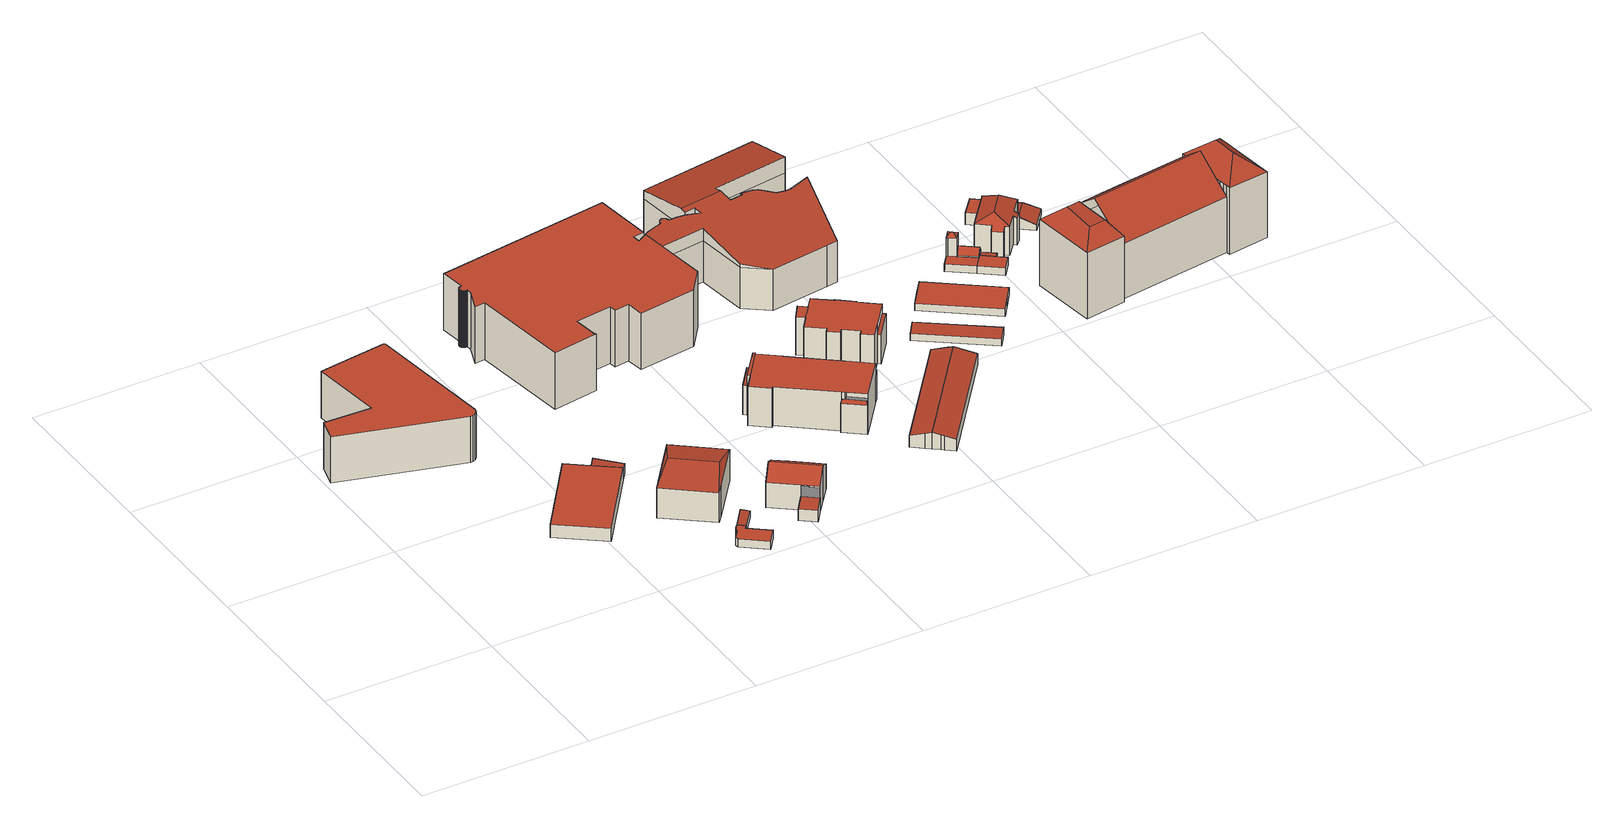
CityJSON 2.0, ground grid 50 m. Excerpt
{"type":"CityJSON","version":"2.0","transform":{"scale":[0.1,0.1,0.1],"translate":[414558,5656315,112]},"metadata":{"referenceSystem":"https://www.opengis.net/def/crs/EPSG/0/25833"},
"CityObjects":{
"building1":{"type":"Building","attributes":{"Dachtyp_tdc":"tdcPolyFlatRoof","Gemeindeschluessel":14612000,"Dachneigung":0,"QualitaetDacherkennung":30,"Geometrietyp2DReferenz":"3000","measuredHeight":14.55,"function":"31001_2000","roofType":"1000"},"geometry":[{"type":"Solid","lod":"2","boundaries":[[[[0,1,2,3]],[[1,4,5,2]],[[4,6,7,5]],[[6,8,9,7]],[[8,10,11,9]],[[10,12,13,11]],[[12,14,15,13]],[[14,16,17,15]],[[16,18,19,17]],[[18,20,21,19]],[[20,22,23,21]],[[22,24,25,23]],[[24,0,3,25]],[[24,22,20,18,16,14,12,10,8,6,4,1,0]],[[3,2,5,7,9,11,13,15,17,19,21,23,25]]]],"semantics":{"surfaces":[{"type":"WallSurface"},{"type":"RoofSurface"},{"type":"GroundSurface"}],"values":[[0,0,0,0,0,0,0,0,0,0,0,0,0,1,2]]}}]},
"building2":{"type":"Building","attributes":{"Dachtyp_tdc":"tdcPolyFlatRoof","Gemeindeschluessel":14612000,"Dachneigung":0,"QualitaetDacherkennung":38,"Geometrietyp2DReferenz":"3000","measuredHeight":4.08,"function":"31001_2000","roofType":"1000"},"geometry":[{"type":"Solid","lod":"2","boundaries":[[[[26,27,28,29]],[[27,30,31,28]],[[30,32,33,31]],[[32,34,35,33]],[[34,26,29,35]],[[34,32,30,27,26]],[[29,28,31,33,35]]]],"semantics":{"surfaces":[{"type":"WallSurface"},{"type":"RoofSurface"},{"type":"GroundSurface"}],"values":[[0,0,0,0,0,1,2]]}}]},
"building3":{"type":"Building","attributes":{"Dachtyp_tdc":"tdcPolyFlatRoof","Gemeindeschluessel":14612000,"Dachneigung":7.32,"QualitaetDacherkennung":72,"Geometrietyp2DReferenz":"3000","measuredHeight":4.09,"function":"31001_2000","roofType":"2100"},"geometry":[{"type":"Solid","lod":"2","boundaries":[[[[36,32,33,35]],[[32,37,38,33]],[[37,39,40,38]],[[39,36,35,40]],[[39,37,32,36]],[[35,33,38,40]]]],"semantics":{"surfaces":[{"type":"WallSurface"},{"type":"RoofSurface"},{"type":"GroundSurface"}],"values":[[0,0,0,0,1,2]]}}]},
"building4":{"type":"Building","attributes":{"Dachtyp_tdc":"tdcPolyFlatRoof","Gemeindeschluessel":14612000,"Dachneigung":0,"QualitaetDacherkennung":34,"Geometrietyp2DReferenz":"3000","measuredHeight":2.48,"function":"31001_9998","roofType":"1000"},"geometry":[{"type":"Solid","lod":"2","boundaries":[[[[41,42,43,44]],[[42,45,46,43]],[[45,47,48,46]],[[47,49,50,48]],[[49,51,52,50]],[[51,53,54,52]],[[53,55,56,54]],[[55,57,58,56]],[[57,59,60,58]],[[59,41,44,60]],[[59,57,55,53,51,49,47,45,42,41]],[[44,43,46,48,50,52,54,56,58,60]]]],"semantics":{"surfaces":[{"type":"WallSurface"},{"type":"RoofSurface"},{"type":"GroundSurface"}],"values":[[0,0,0,0,0,0,0,0,0,0,1,2]]}}]},
"building5":{"type":"Building","attributes":{"Dachtyp_tdc":"tdcHipRoof","Gemeindeschluessel":14612000,"Dachneigung":10.01,"QualitaetDacherkennung":60,"Geometrietyp2DReferenz":"3000","measuredHeight":11.31,"function":"31001_9998","roofType":"3200"},"geometry":[{"type":"Solid","lod":"2","boundaries":[[[[61,62,63,64]],[[62,65,66,63]],[[65,67,68,66]],[[67,69,70,68]],[[69,71,72,70]],[[71,61,64,72]],[[62,61,71,73]],[[69,67,65,74]],[[71,69,74,73]],[[65,62,73,74]],[[64,63,66,68,70,72]]]],"semantics":{"surfaces":[{"type":"WallSurface"},{"type":"RoofSurface"},{"type":"GroundSurface"}],"values":[[0,0,0,0,0,0,1,1,1,1,2]]}}]},
"building6":{"type":"Building","attributes":{"Dachtyp_tdc":"tdcPolyFlatRoof","Gemeindeschluessel":14612000,"Dachneigung":5.05,"QualitaetDacherkennung":85,"Geometrietyp2DReferenz":"3000","measuredHeight":2.24,"function":"31001_9998","roofType":"2100"},"geometry":[{"type":"Solid","lod":"2","boundaries":[[[[75,76,52,54]],[[76,77,50,52]],[[77,78,79,50]],[[78,80,81,79]],[[80,82,83,81]],[[82,75,54,83]],[[82,80,78,77,76,75]],[[54,52,50,79,81,83]]]],"semantics":{"surfaces":[{"type":"WallSurface"},{"type":"RoofSurface"},{"type":"GroundSurface"}],"values":[[0,0,0,0,0,0,1,2]]}}]},
"building7":{"type":"Building","attributes":{"Gemeindeschluessel":14612000,"Geometrietyp2DReferenz":"3000","function":"31001_9998","roofType":"9999"},"children":["building7-1","building7-2"]},
"building7-1":{"type":"BuildingPart","attributes":{"Dachtyp_tdc":"tdcPolyFlatRoof","Dachneigung":5.81,"QualitaetDacherkennung":53,"Geometrietyp2DReferenz":"3000","measuredHeight":4.27,"roofType":"2100"},"parents":["building7"],"geometry":[{"type":"MultiSurface","lod":"2","boundaries":[[[84,85,86,87]],[[85,88,89,86]],[[90,84,87,91]],[[90,88,85,84]],[[87,86,89,91]]],"semantics":{"surfaces":[{"type":"WallSurface"},{"type":"RoofSurface"},{"type":"GroundSurface"}],"values":[0,0,0,1,2]}}]},
"building7-2":{"type":"BuildingPart","attributes":{"Dachtyp_tdc":"tdcGableRoof","Dachneigung":29.63,"QualitaetDacherkennung":57,"Geometrietyp2DReferenz":"3000","measuredHeight":10.83,"roofType":"3100"},"parents":["building7"],"geometry":[{"type":"MultiSurface","lod":"2","boundaries":[[[92,93,94,89]],[[93,95,96,94]],[[95,97,98,96]],[[97,99,100,98]],[[99,101,102,100]],[[101,103,104,102]],[[103,105,106,104]],[[105,107,108,106]],[[107,109,110,108]],[[109,111,90,91,110]],[[92,89,88]],[[109,107,105,103,101,99,97,95]],[[95,93,92,111,109]],[[94,96,98,100,102,104,106,108,110,91,89]]],"semantics":{"surfaces":[{"type":"WallSurface"},{"type":"RoofSurface"},{"type":"GroundSurface"}],"values":[0,0,0,0,0,0,0,0,0,0,0,1,1,2]}}]},
"building8":{"type":"Building","attributes":{"name":"Sächsische Aufbaubank","Dachtyp_tdc":"tdcPolyFlatRoof","Gemeindeschluessel":14612000,"Dachneigung":0,"QualitaetDacherkennung":36,"Geometrietyp2DReferenz":"3000","measuredHeight":17.69,"function":"31001_3010","roofType":"1000"},"geometry":[{"type":"Solid","lod":"2","boundaries":[[[[112,113,114,115]],[[113,116,117,114]],[[116,118,119,117]],[[118,120,121,119]],[[120,122,123,121]],[[122,124,125,123]],[[124,126,127,125]],[[126,128,129,127]],[[128,130,131,129]],[[130,132,133,131]],[[132,134,135,133]],[[134,136,137,135]],[[136,138,139,137]],[[138,140,141,139]],[[140,142,143,141]],[[142,144,145,143]],[[144,146,147,145]],[[146,148,149,147]],[[148,150,151,149]],[[150,152,153,151]],[[152,154,155,153]],[[154,156,157,155]],[[156,158,159,157]],[[158,160,161,159]],[[160,162,163,161]],[[162,164,165,163]],[[164,166,167,165]],[[166,168,169,167]],[[168,170,171,169]],[[170,172,173,171]],[[172,174,175,173]],[[174,176,177,175]],[[176,178,179,177]],[[178,180,181,179]],[[180,182,183,181]],[[182,184,185,183]],[[184,186,187,185]],[[186,188,189,187]],[[188,190,191,189]],[[190,192,193,191]],[[192,194,195,193]],[[194,196,197,195]],[[196,198,199,197]],[[198,200,201,199]],[[200,202,203,201]],[[202,204,205,203]],[[204,206,207,205]],[[206,208,209,207]],[[208,210,211,209]],[[210,212,213,211]],[[212,214,215,213]],[[214,216,217,215]],[[216,218,219,217]],[[218,220,221,219]],[[220,222,223,221]],[[222,224,225,223]],[[224,226,227,225]],[[226,228,229,227]],[[228,230,231,229]],[[230,232,233,231]],[[232,234,235,233]],[[234,236,237,235]],[[236,238,239,237]],[[238,112,115,239]],[[238,236,234,232,230,228,226,224,222,220,218,216,214,212,210,208,206,204,202,200,198,196,194,192,190,188,186,184,182,180,178,176,174,172,170,168,166,164,162,160,158,156,154,152,150,148,146,144,142,140,138,136,134,132,130,128,126,124,122,120,118,116,113,112]],[[115,114,117,119,121,123,125,127,129,131,133,135,137,139,141,143,145,147,149,151,153,155,157,159,161,163,165,167,169,171,173,175,177,179,181,183,185,187,189,191,193,195,197,199,201,203,205,207,209,211,213,215,217,219,221,223,225,227,229,231,233,235,237,239]]]],"semantics":{"surfaces":[{"type":"WallSurface"},{"type":"RoofSurface"},{"type":"GroundSurface"}],"values":[[0,0,0,0,0,0,0,0,0,0,0,0,0,0,0,0,0,0,0,0,0,0,0,0,0,0,0,0,0,0,0,0,0,0,0,0,0,0,0,0,0,0,0,0,0,0,0,0,0,0,0,0,0,0,0,0,0,0,0,0,0,0,0,0,1,2]]}}]},
"building9":{"type":"Building","attributes":{"Gemeindeschluessel":14612000,"Geometrietyp2DReferenz":"3000","function":"31001_9998","roofType":"9999"},"children":["building9-1","building9-2","building9-3","building9-4","building9-5","building9-6"]},
"building9-1":{"type":"BuildingPart","attributes":{"Dachtyp_tdc":"tdcPolyFlatRoof","Dachneigung":0,"QualitaetDacherkennung":23,"Geometrietyp2DReferenz":"3000","measuredHeight":9.24,"roofType":"1000"},"parents":["building9"],"geometry":[{"type":"MultiSurface","lod":"2","boundaries":[[[240,241,242,243]],[[241,244,245,242]],[[244,246,247,245]],[[246,244,241,240]],[[243,242,245,247]]],"semantics":{"surfaces":[{"type":"WallSurface"},{"type":"RoofSurface"},{"type":"GroundSurface"}],"values":[0,0,0,1,2]}}]},
"building9-2":{"type":"BuildingPart","attributes":{"Dachtyp_tdc":"tdcPolyFlatRoof","Dachneigung":0,"QualitaetDacherkennung":32,"Geometrietyp2DReferenz":"3000","measuredHeight":12.51,"roofType":"1000"},"parents":["building9"],"geometry":[{"type":"MultiSurface","lod":"2","boundaries":[[[248,249,250,251,252,253]],[[254,255,256,257,258,259]],[[260,255,254,249,248]],[[252,251,258,257,261]]],"semantics":{"surfaces":[{"type":"WallSurface"},{"type":"RoofSurface"},{"type":"GroundSurface"}],"values":[0,0,1,2]}}]},
"building9-3":{"type":"BuildingPart","attributes":{"Dachtyp_tdc":"tdcPolyFlatRoof","Dachneigung":2.99,"QualitaetDacherkennung":58,"Geometrietyp2DReferenz":"3000","measuredHeight":9.24,"roofType":"2100"},"parents":["building9"],"geometry":[{"type":"MultiSurface","lod":"2","boundaries":[[[262,259,258,263]],[[250,264,265,251]],[[264,262,263,265]],[[264,250,259,262]],[[263,258,251,265]]],"semantics":{"surfaces":[{"type":"WallSurface"},{"type":"RoofSurface"},{"type":"GroundSurface"}],"values":[0,0,0,1,2]}}]},
"building9-4":{"type":"BuildingPart","attributes":{"Dachtyp_tdc":"tdcPolyFlatRoof","Dachneigung":0,"QualitaetDacherkennung":63,"Geometrietyp2DReferenz":"3000","measuredHeight":12.24,"roofType":"1000"},"parents":["building9"],"geometry":[{"type":"MultiSurface","lod":"2","boundaries":[[[266,267,268,269,270]],[[267,271,272,268]],[[271,273,274,272]],[[273,253,252,274]],[[275,276,240,243,277,278]],[[279,280,281,282,247,246]],[[280,279,276,275,283,253,273,271,267,266]],[[269,268,272,274,252,261,277,243,247,282]]],"semantics":{"surfaces":[{"type":"WallSurface"},{"type":"RoofSurface"},{"type":"GroundSurface"}],"values":[0,0,0,0,0,0,1,2]}}]},
"building9-5":{"type":"BuildingPart","attributes":{"Dachtyp_tdc":"tdcPolyFlatRoof","Dachneigung":0,"QualitaetDacherkennung":24,"Geometrietyp2DReferenz":"3000","measuredHeight":9.23,"roofType":"1000"},"parents":["building9"],"geometry":[{"type":"MultiSurface","lod":"2","boundaries":[[[284,285,286,287]],[[285,278,277,286]],[[256,284,287,257]],[[256,288,278,285,284]],[[287,286,277,261,257]]],"semantics":{"surfaces":[{"type":"WallSurface"},{"type":"RoofSurface"},{"type":"GroundSurface"}],"values":[0,0,0,1,2]}}]},
"building9-6":{"type":"BuildingPart","attributes":{"Dachtyp_tdc":"tdcFreeFormRoof","Dachneigung":71.5,"QualitaetDacherkennung":20,"Geometrietyp2DReferenz":"3000","measuredHeight":10.34,"roofType":"5000"},"parents":["building9"],"geometry":[{"type":"MultiSurface","lod":"2","boundaries":[[[281,289,290,282]],[[289,291,292,290]],[[291,270,269,292]],[[293,270,291]],[[294,293,291,289]],[[294,289,281]],[[293,294,281,270]],[[282,290,292,269]]],"semantics":{"surfaces":[{"type":"WallSurface"},{"type":"RoofSurface"},{"type":"GroundSurface"}],"values":[0,0,0,1,1,1,1,2]}}]},
"building10":{"type":"Building","attributes":{"Gemeindeschluessel":14612000,"Geometrietyp2DReferenz":"3000","function":"31001_9998","roofType":"9999"},"children":["building10-1","building10-2","building10-3"]},
"building10-1":{"type":"BuildingPart","attributes":{"Dachtyp_tdc":"tdcPolyFlatRoof","Dachneigung":9.97,"QualitaetDacherkennung":38,"Geometrietyp2DReferenz":"3000","measuredHeight":9.29,"roofType":"2100"},"parents":["building10"],"geometry":[{"type":"MultiSurface","lod":"2","boundaries":[[[295,296,297,298]],[[296,299,300,297]],[[299,301,302,300]],[[299,296,295,301]],[[302,298,297,300]]],"semantics":{"surfaces":[{"type":"WallSurface"},{"type":"RoofSurface"},{"type":"GroundSurface"}],"values":[0,0,0,1,2]}}]},
"building10-2":{"type":"BuildingPart","attributes":{"Dachtyp_tdc":"tdcPolyFlatRoof","Dachneigung":0,"QualitaetDacherkennung":54,"Geometrietyp2DReferenz":"3000","measuredHeight":12.14,"roofType":"1000"},"parents":["building10"],"geometry":[{"type":"MultiSurface","lod":"2","boundaries":[[[303,304,305,302,301]],[[304,306,307,305]],[[306,308,309,307]],[[308,310,311,309]],[[310,312,313,311]],[[312,314,315,313]],[[314,316,317,315]],[[316,318,319,317]],[[318,320,321,322,319]],[[323,324,325,326,327]],[[324,328,329,325]],[[328,330,331,329]],[[330,332,333,331]],[[332,334,295,298,333]],[[334,332,330,328,324,323,335,336,337,320,318,316,314,312,310,308,306,304,303]],[[302,305,307,309,311,313,315,317,319,322,338,326,325,329,331,333,298]]],"semantics":{"surfaces":[{"type":"WallSurface"},{"type":"RoofSurface"},{"type":"GroundSurface"}],"values":[0,0,0,0,0,0,0,0,0,0,0,0,0,0,1,2]}}]},
"building10-3":{"type":"BuildingPart","attributes":{"Dachtyp_tdc":"tdcGableRoof","Dachneigung":37.77,"QualitaetDacherkennung":16,"Geometrietyp2DReferenz":"3000","measuredHeight":12.65,"roofType":"3100"},"parents":["building10"],"geometry":[{"type":"MultiSurface","lod":"2","boundaries":[[[339,340,341,342]],[[340,327,326,341]],[[321,343,344,322]],[[343,339,342,344]],[[345,335,327,340,339]],[[339,343,321,337,345]],[[342,341,326,338,322,344]]],"semantics":{"surfaces":[{"type":"WallSurface"},{"type":"RoofSurface"},{"type":"GroundSurface"}],"values":[0,0,0,0,1,1,2]}}]},
"building11":{"type":"Building","attributes":{"name":"Universitätsklinikum Carl Gustav Carus Dresden","Dachtyp_tdc":"tdcGableRoof","Gemeindeschluessel":14612000,"Dachneigung":14.43,"QualitaetDacherkennung":89,"Geometrietyp2DReferenz":"3000","measuredHeight":5.1,"function":"31001_3051","roofType":"3100"},"geometry":[{"type":"Solid","lod":"2","boundaries":[[[[346,347,348,349]],[[347,350,351,348]],[[350,352,353,351]],[[352,354,355,353]],[[354,356,357,355]],[[356,358,359,357]],[[358,360,361,359]],[[360,362,363,361]],[[362,364,365,363]],[[364,366,367,365]],[[366,368,369,367]],[[368,370,371,369]],[[370,346,349,371]],[[366,364,362,360,358,356,354]],[[354,352,350,347,346,370,368,366]],[[349,348,351,353,355,357,359,361,363,365,367,369,371]]]],"semantics":{"surfaces":[{"type":"WallSurface"},{"type":"RoofSurface"},{"type":"GroundSurface"}],"values":[[0,0,0,0,0,0,0,0,0,0,0,0,0,1,1,2]]}}]},
"building12":{"type":"Building","attributes":{"name":"Sächsische Aufbaubank","Dachtyp_tdc":"tdcFreeFormRoof","Gemeindeschluessel":14612000,"Dachneigung":10.27,"QualitaetDacherkennung":10,"Geometrietyp2DReferenz":"3000","measuredHeight":18.45,"function":"31001_3010","roofType":"5000"},"geometry":[{"type":"Solid","lod":"2","boundaries":[[[[372,373,374,375]],[[373,376,377,374]],[[376,378,379,377]],[[378,380,381,379]],[[380,382,383,381]],[[382,384,385,383]],[[384,386,387,385]],[[386,388,389,387]],[[388,390,391,389]],[[390,392,393,391]],[[392,394,395,393]],[[394,396,397,395]],[[396,398,399,397]],[[398,400,401,399]],[[400,402,199,401]],[[402,403,197,199]],[[403,404,405,197]],[[404,406,407,405]],[[406,408,409,407]],[[408,410,411,409]],[[410,412,413,411]],[[412,414,415,413]],[[414,416,417,415]],[[416,418,419,417]],[[418,420,421,419]],[[420,422,423,421]],[[422,424,425,423]],[[424,426,427,425]],[[426,428,429,427]],[[428,430,431,429]],[[430,432,433,431]],[[432,434,435,433]],[[434,436,437,435]],[[436,438,439,437]],[[438,440,441,439]],[[440,442,443,441]],[[442,444,445,443]],[[444,446,447,445]],[[446,448,449,447]],[[448,450,451,449]],[[450,452,453,451]],[[452,454,455,453]],[[454,456,457,455]],[[456,458,459,457]],[[458,460,461,459]],[[460,462,463,461]],[[462,464,465,463]],[[464,466,467,465]],[[466,468,469,467]],[[468,470,471,469]],[[470,472,473,471]],[[472,474,475,473]],[[474,476,477,475]],[[476,478,479,477]],[[478,480,481,479]],[[480,482,483,481]],[[482,484,485,483]],[[484,486,487,485]],[[486,488,489,487]],[[488,490,491,489]],[[490,492,493,491]],[[492,494,495,493]],[[448,496,497,450]],[[450,497,498,452]],[[452,498,499,454]],[[454,499,500,456]],[[456,500,501,458]],[[458,501,502,460]],[[460,502,503,462]],[[462,503,504,464]],[[464,504,505,466]],[[466,505,506,468]],[[468,506,507,470]],[[470,507,508,472]],[[508,509,472]],[[472,509,510,474]],[[474,510,511,476]],[[476,511,512,478]],[[478,512,513,480]],[[480,513,514,482]],[[482,514,515,484]],[[484,515,516,486]],[[486,516,517,488]],[[488,517,518,490]],[[490,518,519,492]],[[492,519,520,494]],[[494,520,521,522]],[[522,521,523,524]],[[524,523,525,526]],[[526,525,527,528]],[[528,527,529,530]],[[372,531,532,373]],[[373,532,533,376]],[[376,533,534,378]],[[378,534,535,380]],[[380,535,536,382]],[[382,536,537,384]],[[384,537,538,386]],[[386,538,539,388]],[[388,539,540,390]],[[390,540,392]],[[375,374,377,379,381,383,385,387,389,391,393,395,397,399,401,199,197,405,407,409,411,413,415,417,419,421,423,425,427,429,431,433,435,437,439,441,443,445,447,449,451,453,455,457,459,461,463,465,467,469,471,473,475,477,479,481,483,485,487,489,491,493,495,541,542,543,544,545,546,547,548,549]],[[494,522,541,495]],[[522,524,542,541]],[[524,526,543,542]],[[526,528,544,543]],[[528,530,545,544]],[[530,550,546,545]],[[550,551,547,546]],[[551,552,548,547]],[[552,553,549,548]],[[553,372,375,549]],[[396,394,392,540,539,538,537,536,535,534,533,532,531,554,555,529,527,525,523,521,520,519,518,517,516,515,514,513,512,511,510,509,508,507,506,505,504,503,502,501,500,499,498,497,496,556,557,558,559,560,561,562,563,564,565,566,567,568,569,570,571,572,573,574,575,576,577,578,579,580,581,582]],[[583,584,585,586,555,554]],[[530,529,555,586,550]],[[550,586,585,551]],[[551,585,584,552]],[[552,584,583,553]],[[553,583,554,531,372]],[[396,582,398]],[[398,582,581,400]],[[400,581,580,402]],[[402,580,579,403]],[[403,579,578,404]],[[404,578,577,406]],[[406,577,576,408]],[[408,576,575,410]],[[410,575,574,412]],[[412,574,573,414]],[[414,573,572,416]],[[416,572,571,418]],[[418,571,570,420]],[[420,570,569,422]],[[422,569,568,424]],[[424,568,567,426]],[[567,566,426]],[[426,566,565,428]],[[428,565,564,430]],[[430,564,563,432]],[[438,560,559,440]],[[440,559,558,442]],[[442,558,557,444]],[[432,563,562,434]],[[434,562,561,436]],[[436,561,560,438]],[[444,557,556,446]],[[446,556,496,448]]]],"semantics":{"surfaces":[{"type":"WallSurface"},{"type":"GroundSurface"},{"type":"RoofSurface"}],"values":[[0,0,0,0,0,0,0,0,0,0,0,0,0,0,0,0,0,0,0,0,0,0,0,0,0,0,0,0,0,0,0,0,0,0,0,0,0,0,0,0,0,0,0,0,0,0,0,0,0,0,0,0,0,0,0,0,0,0,0,0,0,0,0,0,0,0,0,0,0,0,0,0,0,0,0,0,0,0,0,0,0,0,0,0,0,0,0,0,0,0,0,0,0,0,0,0,0,0,0,0,0,1,0,0,0,0,0,0,0,0,0,0,2,2,0,0,0,0,0,0,0,0,0,0,0,0,0,0,0,0,0,0,0,0,0,0,0,0,0,0,0,0,0,0,0,0,0]]}}]},
"building13":{"type":"Building","attributes":{"Dachtyp_tdc":"tdcPolyFlatRoof","Gemeindeschluessel":14612000,"Dachneigung":3.04,"QualitaetDacherkennung":72,"Geometrietyp2DReferenz":"3000","measuredHeight":2.47,"function":"31001_2463","roofType":"2100"},"geometry":[{"type":"Solid","lod":"2","boundaries":[[[[587,588,589,590]],[[588,591,592,589]],[[591,593,594,592]],[[593,587,590,594]],[[593,591,588,587]],[[590,589,592,594]]]],"semantics":{"surfaces":[{"type":"WallSurface"},{"type":"RoofSurface"},{"type":"GroundSurface"}],"values":[[0,0,0,0,1,2]]}}]},
"building14":{"type":"Building","attributes":{"Dachtyp_tdc":"tdcPolyFlatRoof","Gemeindeschluessel":14612000,"Dachneigung":0,"QualitaetDacherkennung":87,"Geometrietyp2DReferenz":"3000","measuredHeight":2.26,"function":"31001_2463","roofType":"1000"},"geometry":[{"type":"Solid","lod":"2","boundaries":[[[[595,596,597,598]],[[596,599,600,597]],[[599,601,602,600]],[[601,603,604,602]],[[603,605,606,604]],[[605,595,598,606]],[[605,603,601,599,596,595]],[[598,597,600,602,604,606]]]],"semantics":{"surfaces":[{"type":"WallSurface"},{"type":"RoofSurface"},{"type":"GroundSurface"}],"values":[[0,0,0,0,0,0,1,2]]}}]},
"building15":{"type":"Building","attributes":{"Gemeindeschluessel":14612000,"Geometrietyp2DReferenz":"3000","function":"31001_9998","roofType":"9999"},"children":["building15-1","building15-2","building15-3"]},
"building15-1":{"type":"BuildingPart","attributes":{"Dachtyp_tdc":"tdcPolyFlatRoof","Dachneigung":0,"QualitaetDacherkennung":80,"Geometrietyp2DReferenz":"3000","measuredHeight":2.35,"roofType":"1000"},"parents":["building15"],"geometry":[{"type":"MultiSurface","lod":"2","boundaries":[[[607,608,609,610]],[[608,611,612,609]],[[611,613,614,612]],[[611,608,607,615,616,613]],[[614,617,618,610,609,612]],[[613,616,617,614]],[[615,607,610,618]]],"semantics":{"surfaces":[{"type":"WallSurface"},{"type":"RoofSurface"},{"type":"GroundSurface"}],"values":[0,0,0,1,2,0,0]}}]},
"building15-2":{"type":"BuildingPart","attributes":{"Dachtyp_tdc":"tdcFreeFormRoof","Dachneigung":32.95,"QualitaetDacherkennung":11,"Geometrietyp2DReferenz":"3000","measuredHeight":8.83,"roofType":"5000"},"parents":["building15"],"geometry":[{"type":"MultiSurface","lod":"2","boundaries":[[[619,620,621,622,623]],[[620,624,625,621]],[[624,626,627,628,625]],[[629,626,624]],[[630,629,624,620]],[[630,620,619]],[[629,630,619,626]],[[622,621,625,628]]],"semantics":{"surfaces":[{"type":"WallSurface"},{"type":"RoofSurface"},{"type":"GroundSurface"}],"values":[0,0,0,1,1,1,1,2]}}]},
"building15-3":{"type":"BuildingPart","attributes":{"Dachtyp_tdc":"tdcPolyFlatRoof","Dachneigung":0,"QualitaetDacherkennung":61,"Geometrietyp2DReferenz":"3000","measuredHeight":2.37,"roofType":"1000"},"parents":["building15"],"geometry":[{"type":"MultiSurface","lod":"2","boundaries":[[[631,623,622,632]],[[627,615,618,628]],[[631,632,617,616]],[[616,615,627,623,631]],[[632,622,628,618,617]]],"semantics":{"surfaces":[{"type":"WallSurface"},{"type":"RoofSurface"},{"type":"GroundSurface"}],"values":[0,0,0,1,2]}}]},
"building16":{"type":"Building","attributes":{"Dachtyp_tdc":"tdcFreeFormRoof","Gemeindeschluessel":14612000,"Dachneigung":51.62,"QualitaetDacherkennung":59,"Geometrietyp2DReferenz":"3000","measuredHeight":4.63,"function":"31001_9998","roofType":"5000"},"geometry":[{"type":"Solid","lod":"2","boundaries":[[[[633,634,625,628]],[[634,635,636,625]],[[635,637,638,636]],[[637,639,640,638]],[[639,641,610,640]],[[641,642,618,610]],[[642,633,628,618]],[[639,637,635,634,643,644]],[[642,641,644,643,633]],[[634,633,643]],[[641,639,644]],[[628,625,636,638,640,610,618]]]],"semantics":{"surfaces":[{"type":"WallSurface"},{"type":"RoofSurface"},{"type":"GroundSurface"}],"values":[[0,0,0,0,0,0,0,1,1,0,0,2]]}}]},
"building17":{"type":"Building","attributes":{"Dachtyp_tdc":"tdcPolyFlatRoof","Gemeindeschluessel":14612000,"Dachneigung":4.74,"QualitaetDacherkennung":63,"Geometrietyp2DReferenz":"3000","measuredHeight":2.24,"function":"31001_9998","roofType":"2100"},"geometry":[{"type":"Solid","lod":"2","boundaries":[[[[645,646,609,647]],[[646,648,610,609]],[[648,649,640,610]],[[649,645,647,640]],[[649,648,646,645]],[[647,609,610,640]]]],"semantics":{"surfaces":[{"type":"WallSurface"},{"type":"RoofSurface"},{"type":"GroundSurface"}],"values":[[0,0,0,0,1,2]]}}]},
"building18":{"type":"Building","attributes":{"Dachtyp_tdc":"tdcHipRoof","Gemeindeschluessel":14612000,"Dachneigung":29.4,"QualitaetDacherkennung":39,"Geometrietyp2DReferenz":"3000","measuredHeight":11.54,"function":"31001_9998","roofType":"3200"},"geometry":[{"type":"Solid","lod":"2","boundaries":[[[[650,651,652,653]],[[651,654,655,652]],[[654,656,657,655]],[[656,658,659,657]],[[658,660,661,659]],[[660,662,663,661]],[[662,664,665,663]],[[664,666,667,665]],[[666,668,669,667]],[[668,670,671,669]],[[670,672,673,671]],[[672,674,675,673]],[[674,676,677,675]],[[676,678,679,677]],[[678,680,681,679]],[[680,682,683,681]],[[682,684,685,683]],[[684,686,687,685]],[[686,650,653,687]],[[682,680,678,676,674,672,688]],[[660,658,656,689]],[[672,670,668,666,664,662,660,689,688]],[[656,654,651,650,686,684,682,688,689]],[[653,652,655,657,659,661,663,665,667,669,671,673,675,677,679,681,683,685,687]]]],"semantics":{"surfaces":[{"type":"WallSurface"},{"type":"RoofSurface"},{"type":"GroundSurface"}],"values":[[0,0,0,0,0,0,0,0,0,0,0,0,0,0,0,0,0,0,0,1,1,1,1,2]]}}]},
"building19":{"type":"Building","attributes":{"Dachtyp_tdc":"tdcPolyFlatRoof","Gemeindeschluessel":14612000,"Dachneigung":0,"QualitaetDacherkennung":65,"Geometrietyp2DReferenz":"3000","measuredHeight":3.82,"function":"31001_9998","roofType":"1000"},"geometry":[{"type":"Solid","lod":"2","boundaries":[[[[690,691,657,659]],[[691,692,655,657]],[[692,693,694,655]],[[693,695,696,694]],[[695,697,698,696]],[[697,690,659,698]],[[697,695,693,692,691,690]],[[659,657,655,694,696,698]]]],"semantics":{"surfaces":[{"type":"WallSurface"},{"type":"RoofSurface"},{"type":"GroundSurface"}],"values":[[0,0,0,0,0,0,1,2]]}}]},
"building20":{"type":"Building","attributes":{"Dachtyp_tdc":"tdcFreeFormRoof","Gemeindeschluessel":14612000,"Dachneigung":24.76,"QualitaetDacherkennung":23,"Geometrietyp2DReferenz":"3000","measuredHeight":4.02,"function":"31001_9998","roofType":"5000"},"geometry":[{"type":"Solid","lod":"2","boundaries":[[[[699,700,701,702,703]],[[699,704,700]],[[705,703,702]],[[704,706,707]],[[708,709,710,711,712,713,714,715]],[[705,716,709,708]],[[716,717,710,709]],[[717,718,711,710]],[[718,706,712,711]],[[706,704,713,712]],[[704,699,714,713]],[[699,703,715,714]],[[703,705,708,715]],[[701,700,704,707]],[[701,707,706,718,717,716,705,702]]]],"semantics":{"surfaces":[{"type":"RoofSurface"},{"type":"WallSurface"},{"type":"GroundSurface"}],"values":[[0,1,1,1,2,1,1,1,1,1,1,1,1,0,0]]}}]},
"building21":{"type":"Building","attributes":{"name":"Universitätsklinikum Carl Gustav Carus Dresden","Gemeindeschluessel":14612000,"Geometrietyp2DReferenz":"3000","function":"31001_3051","roofType":"9999"},"children":["building21-1","building21-2","building21-3","building21-4","building21-5"]},
"building21-1":{"type":"BuildingPart","attributes":{"Dachtyp_tdc":"tdcCutTentRoof","Dachneigung":40.92,"QualitaetDacherkennung":48,"Geometrietyp2DReferenz":"3000","measuredHeight":25.04,"roofType":"9999"},"parents":["building21"],"geometry":[{"type":"MultiSurface","lod":"2","boundaries":[[[719,720,721,722]],[[720,723,724,721]],[[723,725,726,727,724]],[[728,729,730,731,732]],[[729,719,722,730]],[[719,729,733,734]],[[720,719,734,735]],[[723,720,735,736]],[[725,723,736,733,729,728]],[[736,735,734,733]],[[725,728,737]],[[722,721,724,727,731,730]]],"semantics":{"surfaces":[{"type":"WallSurface"},{"type":"RoofSurface"},{"type":"GroundSurface"}],"values":[0,0,0,0,0,1,1,1,1,1,0,2]}}]},
"building21-2":{"type":"BuildingPart","attributes":{"Dachtyp_tdc":"tdcGableRoof","Dachneigung":38.16,"QualitaetDacherkennung":61,"Geometrietyp2DReferenz":"3000","measuredHeight":25.99,"roofType":"3100"},"parents":["building21"],"geometry":[{"type":"MultiSurface","lod":"2","boundaries":[[[738,732,731,739]],[[726,740,741,742,727]],[[743,744,745,746,747]],[[732,738,748,749,750,737]],[[751,752,753,754,750,749,755]],[[726,725,754,753,740]],[[740,753,752,743]],[[743,752,751,744]],[[731,727,742,746,745,739]]],"semantics":{"surfaces":[{"type":"WallSurface"},{"type":"RoofSurface"},{"type":"GroundSurface"}],"values":[0,0,0,1,1,0,0,0,2]}}]},
"building21-3":{"type":"BuildingPart","attributes":{"Dachtyp_tdc":"tdcPolyFlatRoof","Dachneigung":0,"QualitaetDacherkennung":45,"Geometrietyp2DReferenz":"3000","measuredHeight":8.13,"roofType":"1000"},"parents":["building21"],"geometry":[{"type":"MultiSurface","lod":"2","boundaries":[[[741,756,757,742]],[[756,758,759,757]],[[758,747,746,759]],[[747,758,756,741]],[[742,757,759,746]]],"semantics":{"surfaces":[{"type":"WallSurface"},{"type":"RoofSurface"},{"type":"GroundSurface"}],"values":[0,0,0,1,2]}}]},
"building21-4":{"type":"BuildingPart","attributes":{"Dachtyp_tdc":"tdcGableRoof","Dachneigung":19.99,"QualitaetDacherkennung":67,"Geometrietyp2DReferenz":"3000","measuredHeight":10.79,"roofType":"3100"},"parents":["building21"],"geometry":[{"type":"MultiSurface","lod":"2","boundaries":[[[760,761,762,763]],[[761,764,765,762]],[[766,760,763,767]],[[766,768,769,760]],[[770,769,768,771]],[[761,770,771,764]],[[760,769,770,761]],[[763,762,765,767]]],"semantics":{"surfaces":[{"type":"WallSurface"},{"type":"RoofSurface"},{"type":"GroundSurface"}],"values":[0,0,0,1,1,0,0,2]}}]},
"building21-5":{"type":"BuildingPart","attributes":{"Dachtyp_tdc":"tdcHipRoof","Dachneigung":41.24,"QualitaetDacherkennung":57,"Geometrietyp2DReferenz":"3000","measuredHeight":26.01,"roofType":"3200"},"parents":["building21"],"geometry":[{"type":"MultiSurface","lod":"2","boundaries":[[[772,745,744,751]],[[772,773,774,745]],[[773,775,776,774]],[[775,777,766,767,776]],[[778,779,780,765,764,771]],[[779,781,782,780]],[[781,783,739,782]],[[783,738,739]],[[781,779,784]],[[779,778,777,775,785,784]],[[773,772,755,748,783,781,784,785]],[[745,774,776,767,765,780,782,739]],[[775,773,785]]],"semantics":{"surfaces":[{"type":"WallSurface"},{"type":"RoofSurface"},{"type":"GroundSurface"}],"values":[0,0,0,0,0,0,0,0,1,1,1,2,1]}}]}
},
"vertices":[
[344,1137,157],[394,763,157],[394,763,12],[344,1137,12],[392,752,157],[392,752,12],[384,743,157],[384,743,12],[376,740,157],[376,740,12],[368,739,157],[368,739,12],[8,841,157],[8,841,12],[26,906,157],[26,906,12],[164,901,157],[164,901,12],[165,902,157],[165,902,12],[137,1110,157],[137,1110,12],[139,1112,157],[139,1112,12],[340,1139,157],[340,1139,12],
[502,247,51],[375,342,51],[375,342,10],[502,247,10],[542,567,51],[542,567,10],[602,522,51],[602,522,10],[669,473,51],[669,473,10],
[669,473,41],[622,549,51],[622,549,10],[689,499,41],[689,499,10],
[774,61,34],[772,72,34],[772,72,9],[774,61,9],[792,97,34],[792,97,9],[794,108,34],[794,108,9],[803,120,34],[803,120,9],[813,113,34],[813,113,9],[823,105,34],[823,105,9],[816,95,34],[816,95,9],[873,51,34],[873,51,9],[841,9,34],[841,9,9],
[675,302,107],[776,431,111],[776,431,13],[675,302,13],[905,330,111],[905,330,13],[804,201,107],[804,201,13],[785,177,106],[785,177,13],[656,278,106],[656,278,13],[736,358,126],[843,274,126],
[823,105,29],[813,113,30],[803,120,31],[849,180,31],[849,180,9],[852,178,31],[852,178,9],[869,164,29],[869,164,9],
[1010,56,46],[969,88,46],[969,88,9],[1010,56,9],[999,126,51],[999,126,9],[1039,95,51],[1039,95,9],
[999,126,87],[927,182,87],[927,182,9],[959,224,117],[959,224,9],[992,266,86],[992,266,9],[1027,239,86],[1027,239,9],[1030,242,84],[1030,242,9],[1072,209,84],[1072,209,9],[1070,206,86],[1070,206,9],[1105,179,86],[1105,179,9],[1072,137,117],[1072,137,9],[1039,95,87],
[623,1202,188],[622,1203,188],[622,1203,11],[623,1202,11],[621,1203,188],[621,1203,11],[620,1203,188],[620,1203,11],[618,1204,188],[618,1204,11],[617,1204,188],[617,1204,11],[617,1205,188],[617,1205,11],[616,1205,188],[616,1205,11],[615,1206,188],[615,1206,11],[615,1207,188],[615,1207,11],[614,1207,188],[614,1207,11],[614,1208,188],[614,1208,11],[613,1209,188],[613,1209,11],[613,1210,188],[613,1210,11],[612,1211,188],[612,1211,11],[612,1213,188],[612,1213,11],[612,1214,188],[612,1214,11],[612,1215,188],[612,1215,11],[612,1216,188],[612,1216,11],[612,1217,188],[612,1217,11],[612,1218,188],[612,1218,11],[612,1219,188],[612,1219,11],[613,1219,188],[613,1219,11],[613,1220,188],[613,1220,11],[613,1221,188],[613,1221,11],[614,1222,188],[614,1222,11],[615,1223,188],[615,1223,11],[615,1224,188],[615,1224,11],[616,1224,188],[616,1224,11],[617,1225,188],[617,1225,11],[618,1226,188],[618,1226,11],[619,1226,188],[619,1226,11],[620,1226,188],[620,1226,11],[621,1227,188],[621,1227,11],[622,1227,188],[622,1227,11],[624,1227,188],[624,1227,11],[613,1299,188],[613,1299,11],[1131,1374,188],[1131,1374,11],[1155,1202,188],[1155,1202,11],[1122,1197,188],[1122,1197,11],[1125,1174,188],[1125,1174,11],[1140,1183,188],[1140,1183,11],[1155,1191,188],[1155,1191,11],[1164,1131,188],[1164,1131,11],[1186,978,188],[1186,978,11],[1135,909,188],[1135,909,11],[964,885,188],[964,885,11],[956,937,188],[956,937,11],[912,930,188],[912,930,11],[909,951,188],[909,951,11],[802,936,188],[802,936,11],[812,866,188],[812,866,11],[815,866,188],[815,866,11],[815,861,188],[815,861,11],[680,840,188],[680,840,11],[637,1129,188],[637,1129,11],[607,1125,188],[607,1125,11],[629,1187,188],[629,1187,11],[628,1203,188],[628,1203,11],[627,1203,188],[627,1203,11],[626,1203,188],[626,1203,11],[625,1203,188],[625,1203,11],[625,1202,188],[625,1202,11],[624,1202,188],[624,1202,11],
[1350,500,104],[1359,511,104],[1359,511,12],[1350,500,12],[1421,462,104],[1421,462,12],[1412,451,104],[1412,451,12],
[1102,563,137],[1096,568,137],[1096,568,103],[1096,568,12],[1102,563,12],[1102,563,134],[1147,632,137],[1159,648,137],[1159,648,104],[1159,648,12],[1147,632,12],[1147,632,103],[1164,644,137],[1164,644,12],
[1137,640,104],[1137,640,12],[1087,575,104],[1087,575,12],
[1269,382,134],[1128,492,134],[1128,492,12],[1269,382,12],[1269,382,104],[1123,486,134],[1123,486,12],[1073,525,134],[1073,525,12],[1221,600,134],[1350,500,134],[1221,600,12],[1221,600,104],[1412,451,134],[1325,339,134],[1325,339,104],[1325,339,12],[1164,644,134],
[1168,660,104],[1230,611,104],[1230,611,12],[1168,660,12],[1164,644,104],
[1320,333,104],[1320,333,12],[1264,376,104],[1264,376,12],[1270,377,115],[1319,338,115],
[1564,678,103],[1572,672,104],[1572,672,12],[1564,678,12],[1512,594,104],[1512,594,12],[1504,601,102],[1504,601,12],
[1504,601,133],[1475,565,133],[1475,565,12],[1446,588,133],[1446,588,12],[1454,598,133],[1454,598,12],[1413,630,133],[1413,630,12],[1405,619,133],[1405,619,12],[1376,642,133],[1376,642,12],[1384,653,133],[1384,653,12],[1336,690,133],[1336,690,12],[1363,726,133],[1363,726,131],[1363,726,12],[1416,793,133],[1466,755,133],[1466,755,12],[1416,793,12],[1416,793,102],[1467,757,133],[1467,757,12],[1513,721,133],[1513,721,12],[1512,719,133],[1512,719,12],[1564,678,133],[1392,762,133],[1388,757,133],[1370,735,133],[1388,757,12],
[1366,774,138],[1395,810,103],[1395,810,12],[1366,774,12],[1342,742,131],[1342,742,12],[1388,757,138],
[1727,468,46],[1482,155,46],[1482,155,11],[1727,468,11],[1457,174,54],[1457,174,11],[1450,180,56],[1450,180,11],[1432,194,62],[1432,194,11],[1417,206,57],[1417,206,11],[1385,231,47],[1385,231,11],[1631,544,47],[1631,544,11],[1666,516,58],[1666,516,11],[1669,514,59],[1669,514,11],[1677,507,62],[1677,507,11],[1685,502,59],[1685,502,11],[1688,499,58],[1688,499,11],
[1423,1217,140],[1462,1222,140],[1462,1222,11],[1423,1217,11],[1462,1229,140],[1462,1229,11],[1495,1227,140],[1495,1227,11],[1510,1223,140],[1510,1223,11],[1524,1213,140],[1524,1213,11],[1548,1195,140],[1548,1195,11],[1576,1192,140],[1576,1192,11],[1590,1193,140],[1590,1193,11],[1652,1215,140],[1652,1215,11],[1603,977,140],[1603,977,11],[1571,972,140],[1571,972,11],[1395,947,140],[1395,947,11],[1326,998,140],[1326,998,11],[1304,1151,140],[1304,1151,11],[1164,1131,140],[1155,1191,140],[1160,1193,140],[1160,1193,11],[1165,1195,140],[1165,1195,11],[1187,1203,140],[1187,1203,11],[1211,1209,140],[1211,1209,11],[1210,1210,140],[1210,1210,11],[1210,1211,140],[1210,1211,11],[1211,1212,140],[1211,1212,11],[1211,1213,140],[1211,1213,11],[1211,1214,140],[1211,1214,11],[1211,1215,140],[1211,1215,11],[1212,1216,140],[1212,1216,11],[1212,1217,140],[1212,1217,11],[1213,1218,140],[1213,1218,11],[1214,1219,140],[1214,1219,11],[1214,1220,140],[1214,1220,11],[1215,1221,140],[1215,1221,11],[1216,1221,140],[1216,1221,11],[1216,1222,140],[1216,1222,11],[1217,1222,140],[1217,1222,11],[1218,1223,140],[1218,1223,11],[1219,1223,140],[1219,1223,11],[1220,1223,140],[1220,1223,11],[1221,1224,140],[1221,1224,11],[1222,1224,140],[1222,1224,11],[1223,1224,140],[1223,1224,11],[1224,1224,140],[1224,1224,11],[1225,1224,140],[1225,1224,11],[1226,1224,140],[1226,1224,11],[1227,1224,140],[1227,1224,11],[1228,1223,140],[1228,1223,11],[1229,1223,140],[1229,1223,11],[1230,1222,140],[1230,1222,11],[1231,1222,140],[1231,1222,11],[1232,1221,140],[1232,1221,11],[1233,1220,140],[1233,1220,11],[1234,1219,140],[1234,1219,11],[1234,1218,140],[1234,1218,11],[1235,1218,140],[1235,1218,11],[1235,1217,140],[1235,1217,11],[1236,1216,140],[1236,1216,11],[1236,1215,140],[1236,1215,11],[1236,1214,140],[1236,1214,11],[1237,1213,140],[1237,1213,11],[1261,1214,140],[1261,1214,11],[1285,1213,140],[1285,1213,11],[1290,1212,140],[1290,1212,11],[1221,1224,195],[1222,1224,195],[1223,1224,194],[1224,1224,194],[1225,1224,194],[1226,1224,194],[1227,1224,194],[1228,1223,194],[1229,1223,194],[1230,1222,194],[1231,1222,194],[1232,1221,194],[1233,1220,194],[1233,1220,193],[1234,1219,193],[1234,1218,193],[1235,1218,193],[1235,1217,193],[1236,1216,193],[1236,1215,193],[1236,1214,192],[1237,1213,192],[1261,1214,192],[1285,1213,191],[1290,1212,191],[1295,1211,190],[1295,1211,140],[1312,1208,189],[1312,1208,140],[1329,1204,188],[1329,1204,140],[1323,1227,192],[1323,1227,140],[1291,1222,192],[1291,1222,140],[1423,1217,188],[1462,1222,188],[1462,1229,189],[1495,1227,188],[1510,1223,187],[1524,1213,185],[1548,1195,181],[1576,1192,180],[1590,1193,180],[1652,1215,182],[1295,1211,11],[1312,1208,11],[1329,1204,11],[1323,1227,11],[1291,1222,11],[1267,1394,11],[1622,1445,11],[1642,1312,11],[1414,1279,11],[1267,1394,140],[1622,1445,140],[1642,1312,140],[1414,1279,140],[1417,1256,195],[1289,1238,195],[1220,1223,194],[1219,1223,194],[1218,1223,194],[1217,1222,194],[1216,1222,194],[1216,1221,194],[1215,1221,194],[1214,1220,194],[1214,1219,194],[1213,1218,194],[1212,1217,194],[1212,1217,193],[1212,1216,193],[1211,1215,193],[1211,1214,193],[1211,1213,193],[1211,1212,193],[1210,1211,193],[1210,1210,192],[1211,1209,192],[1187,1203,192],[1165,1195,191],[1160,1193,191],[1155,1191,190],[1164,1131,179],[1304,1151,179],[1326,998,151],[1414,1279,191],[1642,1312,191],[1622,1445,167],[1267,1394,167],
[1851,548,38],[1822,508,35],[1822,508,13],[1851,548,13],[1630,648,35],[1630,648,13],[1659,688,38],[1659,688,13],
[1707,758,38],[1737,797,38],[1737,797,15],[1707,758,15],[1767,838,38],[1767,838,15],[1956,698,38],[1956,698,15],[1925,657,38],[1925,657,15],[1896,617,38],[1896,617,15],
[1962,861,40],[1996,835,40],[1996,835,17],[1962,861,17],[2021,816,40],[2021,816,17],[1990,776,40],[1990,776,17],[1955,852,40],[1931,821,40],[1931,821,17],[1955,852,17],
[1886,902,96],[1903,925,96],[1903,925,17],[1886,902,17],[1886,902,40],[1925,908,96],[1925,908,17],[1909,886,96],[1909,886,40],[1909,886,17],[1908,903,105],[1902,908,105],
[1863,872,40],[1863,872,17],
[1909,886,42],[1925,908,49],[1930,914,39],[1930,914,17],[1976,879,39],[1976,879,17],[1974,877,42],[1974,877,17],[1962,861,58],[1955,852,43],[1918,899,63],[1964,864,63],
[2008,851,37],[1996,835,39],[2008,851,17],[1962,861,39],[1974,877,37],
[2019,965,106],[2022,968,106],[2022,968,16],[2019,965,16],[2051,1004,106],[2051,1004,16],[2054,1008,106],[2054,1008,16],[2087,981,106],[2087,981,16],[2127,949,106],[2127,949,16],[2123,945,106],[2123,945,16],[2092,907,106],[2092,907,16],[2102,899,99],[2102,899,16],[2087,882,99],[2087,882,16],[2078,889,106],[2078,889,16],[2046,850,106],[2046,850,16],[2035,859,106],[2035,859,16],[2028,850,95],[2028,850,16],[2002,871,95],[2002,871,16],[2009,880,106],[2009,880,16],[1973,909,106],[1973,909,16],[2006,949,106],[2006,949,16],[2009,952,106],[2009,952,16],[2027,898,131],[2076,959,131],
[2087,981,54],[2054,1008,54],[2051,1004,54],[2018,1031,54],[2018,1031,16],[2060,1080,54],[2060,1080,16],[2125,1027,54],[2125,1027,16],
[2208,968,35],[2206,970,37],[2166,991,57],[2126,942,57],[2163,913,35],[2135,1029,46],[2123,945,56],[2130,1023,47],[2134,1028,47],[2123,945,17],[2127,949,17],[2087,981,17],[2125,1027,17],[2130,1023,17],[2135,1029,17],[2208,968,17],[2163,913,17],[2127,949,56],[2087,981,46],[2125,1027,46],
[2084,519,207],[2055,713,207],[2055,713,1],[2084,519,1],[2177,731,207],[2177,731,1],[2178,723,207],[2178,723,174],[2178,723,1],[2204,549,207],[2206,537,207],[2206,537,1],[2204,549,1],[2204,549,174],[2172,577,246],[2122,570,246],[2113,671,251],[2153,677,251],[2198,590,207],
[2549,600,174],[2549,600,1],[2326,745,174],[2326,745,82],[2326,745,1],[2374,752,174],[2524,774,174],[2524,774,1],[2374,752,1],[2374,752,82],[2542,645,210],[2533,708,260],[2188,658,260],[2524,774,209],[2374,752,209],[2326,745,209],[2178,723,209],[2524,772,210],
[2319,792,82],[2319,792,1],[2367,799,82],[2367,799,1],
[2724,794,96],[2734,730,96],[2734,730,1],[2724,794,1],[2656,718,96],[2656,718,1],[2647,783,96],[2647,783,1],[2652,750,108],[2729,761,108],[2734,730,97],[2656,718,97],
[2524,774,210],[2523,782,210],[2523,782,1],[2644,800,207],[2644,800,1],[2647,783,207],[2656,718,207],[2673,605,207],[2673,605,1],[2550,587,210],[2550,587,1],[2549,600,210],[2603,658,261],[2593,730,261]
]}
